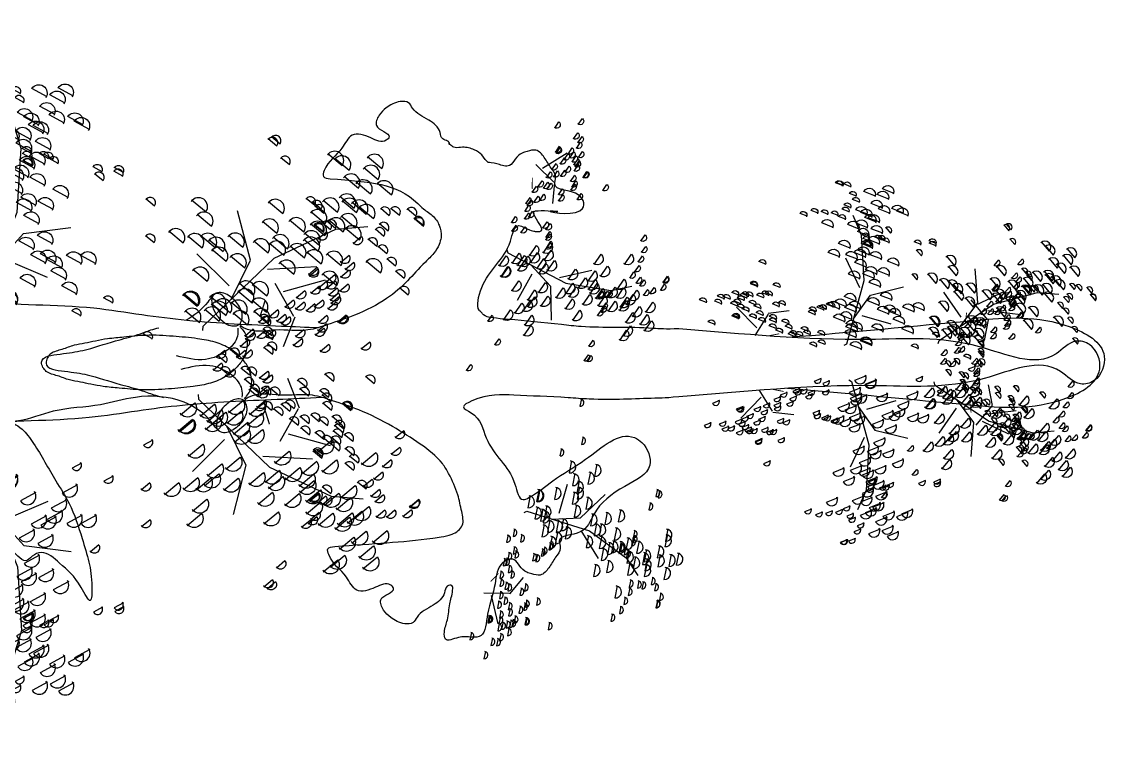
# Model space of a CAD drawing. Extents: x 652 to 897, y 187 to 370.
# Drawn here: x 839.03 to 847.56, y 233.75 to 239.52 of the extents above; entities that cross this region are included whole.
import ezdxf

# ---------------------------------------------------------------- set-up
doc = ezdxf.new("R2010")
doc.units = 0
doc.layers.get('0').update_dxf_attribs({"linetype": 'CONTINUOUS'})
doc.styles.get("Standard").update_dxf_attribs({"font": 'SimSun.ttf'})

# ---------------------------------------------------------------- blocks, each defined once
blk = doc.blocks.new('M_G79')
at = {"color": 3, "linetype": 'CONTINUOUS'}
for p, q in [((-1186, 4132), (-869, 4207)), ((-43, 4142), (148, 4187)), ((156, 4142), (346, 4187)), ((178, 4140), (368, 4185)), ((-1072, 3965), (-755, 4040)), ((-716, 3992), (-399, 4067)), ((-326, 3777), (-136, 3822)), ((-222, 3919), (-31, 3964)), ((-1641, 3610), (-1324, 3685)), ((-1503, 3661), (-1186, 3736)), ((-1157, 3600), (-840, 3675)), ((-946, 3709), (-629, 3784)), ((-125, 3600), (65, 3645)), ((-712, 3440), (-395, 3515)), ((-574, 3491), (-257, 3566)), ((-93, 3486), (97, 3531)), ((-922, 3332), (-605, 3407)), ((-922, 3332), (-605, 3407)), ((-835, 3322), (-518, 3397)), ((-28, 3281), (162, 3326)), ((178, 3346), (368, 3391)), ((441, 3339), (632, 3384)), ((705, 3331), (895, 3376)), ((979, 3213), (1169, 3258)), ((-2463, 3000), (-2272, 3045)), ((-1041, 3058), (-724, 3133)), ((-634, 3145), (-317, 3220)), ((-421, 3077), (-104, 3152)), ((257, 3024), (574, 3099)), ((-2470, 2935), (-2280, 2980)), ((-2075, 2913), (-1885, 2958)), ((-1245, 2843), (-1055, 2888)), ((-1129, 2896), (-939, 2941)), ((-1042, 2886), (-852, 2931)), ((-1007, 2768), (-690, 2843)), ((-742, 2809), (-552, 2854)), ((-711, 2894), (-520, 2939)), ((-702, 2932), (-385, 3007)), ((-845, 2640), (-528, 2715)), ((-800, 2683), (-610, 2728)), ((-778, 2681), (-588, 2726)), ((-777, 2456), (-460, 2531)), ((-259, 2552), (58, 2627)), ((-1590, 2282), (-1273, 2357)), ((-1116, 2383), (-799, 2458)), ((-697, 2381), (-380, 2456)), ((-486, 2291), (-169, 2366)), ((-24, 2284), (293, 2359)), ((-748, 2122), (-431, 2197)), ((-1379, 1994), (-1062, 2069)), ((-1050, 1979), (-733, 2054)), ((-997, 1863), (-680, 1938)), ((-1195, 1665), (-878, 1740)), ((-629, 1800), (-312, 1875)), ((1860, 1814), (2050, 1859)), ((-1537, 1372), (-1220, 1447)), ((-2413, 1227), (-2096, 1302)), ((-2156, 1154), (-1839, 1229)), ((-1227, 1183), (-910, 1258)), ((-607, 1202), (-290, 1277)), ((1402, 1270), (1592, 1315)), ((1990, 1205), (2181, 1250)), ((1993, 1227), (2183, 1272)), ((-1822, 985), (-1505, 1060)), ((-1682, 1057), (-1365, 1132)), ((-1513, 994), (-1195, 1069)), ((-760, 1021), (-443, 1096)), ((-661, 922), (-344, 997)), ((-385, 1023), (-68, 1098)), ((-218, 939), (99, 1014)), ((-86, 973), (104, 1018)), ((-43, 968), (148, 1013)), ((1574, 1031), (1764, 1076)), ((1661, 1021), (1851, 1066)), ((1785, 941), (1975, 986)), ((2070, 931), (2260, 976)), ((2179, 919), (2369, 964)), ((2443, 912), (2633, 957)), ((-1953, 801), (-1636, 876)), ((-573, 714), (-256, 789)), ((124, 883), (315, 928)), ((187, 854), (378, 899)), ((379, 789), (569, 834)), ((1199, 830), (1389, 875)), ((1347, 769), (1537, 814)), ((1959, 723), (2149, 768)), ((2218, 871), (2408, 916)), ((2276, 798), (2466, 843)), ((2649, 779), (2839, 824)), ((2801, 762), (2991, 807)), ((-2906, 603), (-2715, 648)), ((-2219, 588), (-1902, 663)), ((-1433, 523), (-1116, 598)), ((-750, 513), (-433, 588)), ((-407, 629), (-89, 704)), ((391, 699), (581, 744)), ((1819, 651), (2009, 696)), ((2114, 530), (2304, 575)), ((2252, 581), (2442, 626)), ((2353, 702), (2544, 747)), ((2433, 627), (2623, 672)), ((2852, 624), (3042, 669)), ((3246, 602), (3437, 647)), ((-886, 484), (-569, 559)), ((-760, 426), (-443, 501)), ((1037, 363), (1227, 408)), ((1366, 348), (1556, 393)), ((1376, 435), (1566, 480)), ((1734, 484), (1924, 529)), ((1898, 377), (2089, 422)), ((-3794, 150), (-3603, 195)), ((-2397, 215), (-2207, 260)), ((-1191, 121), (-874, 196)), ((-1188, 143), (-871, 218)), ((-755, 271), (-438, 346)), ((71, 206), (261, 251)), ((442, 164), (632, 209)), ((517, 244), (707, 289)), ((935, 242), (1125, 287)), ((1349, 196), (1539, 241)), ((1649, 317), (1839, 362)), ((2334, 329), (2524, 374)), ((2353, 305), (2544, 350)), ((-941, -17), (-624, 58)), ((23, -31), (213, 14)), ((633, 99), (823, 144)), ((788, 104), (978, 149)), ((826, 56), (1017, 101)), ((1163, 106), (1353, 151)), ((2944, 63), (3134, 108)), ((233, -121), (424, -76))]:
    blk.add_line(p, q, dxfattribs=at)
for points in [[(-474, 19), (-535, 70), (-743, 1769), (-503, 2932), (-208, 3406)], [(-656, 1561), (-179, 2279)], [(-615, 740), (-958, 1418), (-1781, 1752)], [(-1607, 740), (-823, 852)], [(1614, 559), (1079, 706)], [(1854, 135), (2456, 597)], [(1612, 537), (1876, -65)]]:
    blk.add_lwpolyline(points, dxfattribs=at)
at = {"color": 3, "linetype": 'CONTINUOUS', "const_width": 22.5}
blk.add_lwpolyline([(1251, 70), (1527, -27)], dxfattribs=at)
at = {"color": 3, "linetype": 'CONTINUOUS'}
for centre, radius in [((-1018, 4158), 157), ((-548, 4017), 157), ((58, 4157), 94.1), ((257, 4157), 94.1), ((279, 4155), 94.1), ((-904, 3991), 157), ((-121, 3935), 94.1), ((-1473, 3635), 157), ((-1335, 3686), 157), ((-778, 3734), 157), ((-225, 3792), 94.1), ((-989, 3625), 157), ((-543, 3466), 157), ((-405, 3517), 157), ((-24, 3615), 94.1), ((-754, 3357), 157), ((-754, 3357), 157), ((-667, 3347), 157), ((7, 3502), 94.1), ((279, 3361), 94.1), ((542, 3354), 94.1), ((806, 3347), 94.1), ((-872, 3083), 157), ((-466, 3171), 157), ((-253, 3103), 157), ((73, 3296), 94.1), ((1080, 3228), 94.1), ((-2369, 2950), 94.1), ((-2362, 3015), 94.1), ((-534, 2958), 157), ((425, 3050), 157), ((-1975, 2928), 94.1), ((-1144, 2858), 94.1), ((-1028, 2911), 94.1), ((-941, 2902), 94.1), ((-839, 2793), 157), ((-641, 2824), 94.1), ((-610, 2909), 94.1), ((-676, 2665), 157), ((-699, 2698), 94.1), ((-677, 2696), 94.1), ((-91, 2578), 157), ((-1422, 2307), 157), ((-947, 2408), 157), ((-609, 2481), 157), ((-529, 2406), 157), ((-318, 2317), 157), ((144, 2309), 157), ((-580, 2147), 157), ((-1211, 2019), 157), ((-882, 2004), 157), ((-829, 1888), 157), ((-461, 1825), 157), ((1961, 1830), 94.1), ((-1027, 1690), 157), ((-1369, 1397), 157), ((-2245, 1252), 157), ((-1988, 1179), 157), ((-1059, 1208), 157), ((-439, 1228), 157), ((1503, 1285), 94.1), ((2094, 1242), 94.1), ((-1654, 1010), 157), ((-1514, 1083), 157), ((-1344, 1020), 157), ((-592, 1046), 157), ((-217, 1049), 157), ((1675, 1046), 94.1), ((2091, 1220), 94.1), ((-1785, 826), 157), ((-492, 947), 157), ((-50, 964), 157), ((15, 988), 94.1), ((58, 983), 94.1), ((225, 898), 94.1), ((288, 869), 94.1), ((1762, 1036), 94.1), ((1886, 956), 94.1), ((2171, 947), 94.1), ((2280, 935), 94.1), ((2319, 886), 94.1), ((2544, 927), 94.1), ((-2051, 613), 157), ((-405, 739), 157), ((-238, 654), 157), ((479, 804), 94.1), ((492, 714), 94.1), ((1300, 845), 94.1), ((1448, 785), 94.1), ((1919, 666), 94.1), ((2060, 739), 94.1), ((2377, 814), 94.1), ((2454, 717), 94.1), ((2750, 794), 94.1), ((2902, 777), 94.1), ((-2805, 618), 94.1), ((-1264, 548), 157), ((-717, 509), 157), ((-592, 451), 157), ((-582, 538), 157), ((1835, 499), 94.1), ((2215, 545), 94.1), ((2353, 596), 94.1), ((2534, 642), 94.1), ((2953, 639), 94.1), ((3347, 618), 94.1), ((-587, 296), 157), ((1138, 378), 94.1), ((1467, 364), 94.1), ((1477, 451), 94.1), ((1750, 332), 94.1), ((1999, 393), 94.1), ((2435, 344), 94.1), ((2454, 320), 94.1), ((-3693, 165), 94.1), ((-2296, 231), 94.1), ((-1022, 146), 157), ((-1020, 168), 157), ((172, 221), 94.1), ((542, 180), 94.1), ((617, 260), 94.1), ((734, 114), 94.1), ((889, 119), 94.1), ((1036, 257), 94.1), ((1264, 122), 94.1), ((1450, 211), 94.1), ((-773, 8), 157), ((124, -16), 94.1), ((927, 71), 94.1), ((3045, 78), 94.1), ((334, -106), 94.1)]:
    blk.add_arc(centre, radius, 18.4422, 198.4146, dxfattribs=at)
at = {"width": 0.8, "flags": 9}
for tag in ['XSIZE', 'YSIZE']:
    blk.add_attdef(tag, (0, 0), '', height=0.5, dxfattribs=at)

msp = doc.modelspace()

# ---------------------------------------------------------------- linework, layer by layer
at = {"color": 253}
for points, knots in [([(844.1782, 237.111), (844.0744, 237.1058), (843.8324, 237.13), (843.536, 237.1118), (843.1669, 237.1541), (842.8644, 237.1844), (842.6546, 237.1985), (842.637, 237.237), (842.5916, 237.263), (842.6132, 237.4361), (842.752, 237.6212), (842.8597, 237.7459), (842.8895, 237.942), (843.0313, 237.8735), (843.0601, 237.8752), (843.1366, 237.8674), (843.062, 237.9655), (843.0243, 238.0469), (843.3439, 238.0195), (843.0243, 238.0469), (843.4858, 237.9741), (843.4086, 238.2061), (843.1767, 238.1919), (843.2278, 238.31), (843.1694, 238.3749), (843.1319, 238.4487), (843.0675, 238.5234), (842.9986, 238.5022), (842.9398, 238.4874), (842.8961, 238.4439), (842.8544, 238.368), (842.717, 238.4183), (842.679, 238.4012), (842.6441, 238.4709), (842.583, 238.5145), (842.4958, 238.5407), (842.4347, 238.5233), (842.3823, 238.5494), (842.3748, 238.5826), (842.3823, 238.5494), (842.3823, 238.5494), (842.3748, 238.5826), (842.3134, 238.5954), (842.3115, 238.6797), (842.2131, 238.7569), (842.1055, 238.8015), (842.0639, 238.8931), (841.9727, 238.8952), (841.8931, 238.8522), (841.8259, 238.7899), (841.7885, 238.695), (841.8603, 238.663), (841.9243, 238.6206), (841.8594, 238.5598), (841.7596, 238.6131), (841.6093, 238.6636), (841.5281, 238.4817), (841.4203, 238.4227), (841.3805, 238.2922), (841.7483, 238.2602), (841.9806, 238.2552), (842.179, 238.045), (842.2715, 237.9896), (842.3084, 237.9034), (842.3146, 237.8665), (842.3207, 237.8296), (842.2897, 237.7255), (842.1514, 237.5971), (842.0525, 237.4786), (841.8921, 237.3379), (841.662, 237.2189), (841.4478, 237.1513), (841.2445, 237.0804), (841.0184, 237.1202), (840.8406, 237.0714), (840.7334, 237.1404), (840.7699, 237.2017), (840.741, 237.2896), (840.6726, 237.367), (840.5545, 237.4186), (840.4663, 237.2798), (840.3817, 237.2121), (840.3185, 237.1794)], [20.095253, 20.095253, 20.095253, 20.095253, 20.233908, 20.787921, 20.947443, 21.399323, 21.726138, 21.805393, 21.880564, 22.110834, 22.324865, 22.536783, 22.674835, 22.722217, 22.950751, 23.258352, 23.677844, 23.747321, 23.933247, 24.191233, 24.518253, 24.692548, 24.870908, 24.926621, 25.006519, 25.105259, 25.192907, 25.260555, 25.302107, 25.374652, 25.441627, 25.532057, 25.708429, 25.953285, 26.129858, 26.306697, 26.410208, 26.465922, 26.56594, 26.692246, 26.80094, 26.838082, 26.875253, 26.929407, 27.061441, 27.219389, 27.271937, 27.336985, 27.45812, 27.538018, 27.622103, 27.697009, 27.756493, 27.789981, 27.910786, 28.059469, 28.188493, 28.413122, 28.45955, 28.516074, 29.288763, 29.353812, 29.44112, 29.547405, 29.65598, 29.789885, 29.972326, 30.06379, 30.294511, 30.55145, 30.845238, 31.065499, 31.227768, 31.481405, 31.732994, 31.766492, 31.803197, 31.910829, 32.019488, 32.122329, 32.228232, 32.445611, 32.445611, 32.445611, 32.445611]), ([(837.064, 237.9758), (837.8544, 237.5862), (838.1761, 237.4663), (838.7738, 237.2811), (839.4222, 237.3106), (839.9625, 237.221), (840.4522, 237.1596), (840.9145, 237.1391), (841.2586, 237.1242), (841.355, 237.1201)], [4.268503, 4.268503, 4.268503, 4.268503, 4.63308, 5.252101, 6.159497, 6.541122, 6.895591, 7.63911, 7.928534, 7.928534, 7.928534, 7.928534]), ([(844.1782, 236.5778), (844.0497, 236.5666), (843.8622, 236.5666), (843.6191, 236.5468), (843.2032, 236.5798), (842.9249, 236.5859), (842.6649, 236.6041), (842.4566, 236.4976), (842.6268, 236.4286), (842.6485, 236.2555), (842.7872, 236.0703), (842.8949, 235.9457), (842.9247, 235.7496), (843.0665, 235.8181), (843.2059, 235.9425), (843.4735, 236.084), (843.7319, 236.3309), (843.9248, 236.2004), (844.0025, 235.9977), (843.7159, 235.8681), (843.521, 235.7175), (843.4438, 235.4855), (843.2119, 235.4996), (843.2631, 235.3816), (843.2046, 235.3167), (843.1671, 235.2429), (843.1027, 235.1682), (843.0338, 235.1894), (842.975, 235.2042), (842.9313, 235.2477), (842.8897, 235.3235), (842.7522, 235.2733), (842.7454, 235.08), (842.6749, 234.9191), (842.6603, 234.6545), (842.4848, 234.7248), (842.3427, 234.6456), (842.338, 234.7553), (842.3729, 234.8352), (842.3785, 234.9553), (842.4044, 235.03), (842.4101, 235.109), (842.3486, 235.0962), (842.3467, 235.0119), (842.2483, 234.9347), (842.1407, 234.8901), (842.0991, 234.7984), (842.0079, 234.7964), (841.9283, 234.8393), (841.8611, 234.9017), (841.8237, 234.9965), (841.8955, 235.0286), (841.9595, 235.071), (841.8946, 235.1318), (841.7948, 235.0784), (841.6446, 235.028), (841.5633, 235.2099), (841.4555, 235.2688), (841.4157, 235.3994), (841.7835, 235.4313), (842.0158, 235.4363), (842.3239, 235.4819), (842.4075, 235.4953), (842.5034, 235.5644), (842.4735, 235.6908), (842.4478, 235.8255), (842.3915, 235.9522), (842.3042, 236.0968), (842.1468, 236.2166), (841.9273, 236.3537), (841.6972, 236.4726), (841.483, 236.5402), (841.2797, 236.6112), (841.0537, 236.5714), (840.8758, 236.6202), (840.7686, 236.5512), (840.8051, 236.4898), (840.7762, 236.402), (840.7079, 236.3245), (840.5897, 236.273), (840.4894, 236.4308), (840.2817, 236.575), (839.9491, 236.5989), (839.6145, 236.494), (839.3049, 236.4939), (839.0637, 236.3912), (838.9296, 236.3823), (838.9296, 236.3823), (839.0233, 236.3528), (839.1605, 236.1654), (839.2706, 235.9565), (839.4238, 235.7205), (839.4932, 235.5037), (839.5611, 235.2752), (839.5829, 235.1442), (839.5777, 234.924), (839.4627, 235.1632), (839.3605, 235.2421), (839.2123, 235.3805), (839.1139, 235.3377), (839.0599, 235.2727), (838.9867, 235.3419), (838.9234, 235.4087), (838.8143, 235.3987), (838.77, 235.3357), (838.6971, 235.3039), (838.5857, 235.3352), (838.5331, 235.4996), (838.4788, 235.7299), (838.2475, 235.961), (837.9128, 236.1682), (837.7248, 236.0454), (837.5803, 235.9154), (837.4067, 235.8215), (837.4067, 235.8215), (837.2622, 235.6915), (837.2622, 235.6915), (836.973, 235.4025), (836.9224, 235.193), (837.0236, 234.9402), (837.208, 234.7713), (837.3046, 234.7419), (837.3399, 234.6084), (837.2694, 234.5645), (837.1849, 234.3728), (836.9266, 234.408), (836.8327, 234.5488), (836.7031, 234.8059), (836.4687, 234.971), (836.3059, 234.8089), (836.1221, 234.758), (835.9978, 234.7181), (835.8282, 234.736), (835.8796, 234.9782), (836.57, 235.4744), (836.0725, 235.7496), (835.8059, 235.8828), (835.5572, 235.9005), (835.4439, 235.4549), (835.3052, 235.4295), (835.2561, 235.2645), (835.2068, 235.1211), (835.2651, 235.0108), (835.1953, 234.9213), (835.0753, 234.9428), (834.9568, 234.9084), (834.8543, 234.8684), (834.704, 234.8239), (834.7011, 234.9961), (834.7596, 235.0924), (834.7062, 235.2197), (834.539, 235.1913), (834.3491, 235.0652), (834.1581, 234.9835), (833.9249, 234.8086), (833.9866, 235.1401), (833.9283, 235.2839), (833.8733, 235.4218), (833.9394, 235.5556), (834.1649, 235.5633), (834.3776, 235.7626), (834.7289, 235.9108), (835.1831, 236.2768), (835.3639, 236.8436), (835.3186, 237.2197), (835.3041, 237.3022)], [20.130398, 20.130398, 20.130398, 20.130398, 20.233908, 20.787921, 20.947443, 21.399323, 21.726138, 21.805393, 21.880564, 22.110834, 22.324865, 22.536783, 22.674835, 22.722217, 22.950751, 23.258352, 23.677844, 23.747321, 23.933247, 24.191233, 24.518253, 24.692548, 24.870908, 24.926621, 25.006519, 25.105259, 25.192907, 25.260555, 25.302107, 25.374652, 25.441627, 25.532057, 25.708429, 25.953285, 26.129858, 26.306697, 26.410208, 26.465922, 26.56594, 26.692246, 26.80094, 26.838082, 26.875253, 26.929407, 27.061441, 27.219389, 27.271937, 27.336985, 27.45812, 27.538018, 27.622103, 27.697009, 27.756493, 27.789981, 27.910786, 28.059469, 28.188493, 28.413122, 28.45955, 28.516074, 29.288763, 29.353812, 29.44112, 29.547405, 29.65598, 29.789885, 29.972326, 30.06379, 30.294511, 30.55145, 30.845238, 31.065499, 31.227768, 31.481405, 31.732994, 31.766492, 31.803197, 31.910829, 32.019488, 32.122329, 32.228232, 32.504104, 32.887234, 33.166169, 33.552674, 33.843132, 33.936522, 33.998821, 34.209409, 34.366465, 34.707928, 34.912, 35.205491, 35.396506, 35.594409, 35.700286, 35.824883, 36.079914, 36.245317, 36.321943, 36.384271, 36.456826, 36.56192, 36.673433, 36.719883, 36.787531, 36.8998, 37.017263, 37.272241, 37.614879, 37.94924, 38.256689, 38.465007, 38.620101, 38.889681, 39.049536, 39.284632, 39.553912, 39.767682, 39.972807, 40.105774, 40.236103, 40.310966, 40.369734, 40.449652, 40.589351, 40.817886, 41.009437, 41.154868, 41.410523, 41.559495, 41.708468, 41.829259, 41.959589, 42.303279, 42.451847, 42.563698, 42.710617, 42.803544, 42.916592, 43.102354, 43.258019, 43.369445, 43.421992, 43.561383, 43.691811, 43.786576, 43.917004, 44.037716, 44.167062, 44.275756, 44.350675, 44.623778, 44.953647, 45.058796, 45.303566, 45.51794, 45.620503, 45.720965, 45.910494, 46.222836, 46.569758, 47.04938, 47.934036, 48.185096, 48.185096, 48.185096, 48.185096]), ([(845.0327, 237.0446), (845.5274, 237.0831), (846.269, 237.1583), (847.0974, 237.2293), (847.5707, 236.9687), (847.4754, 236.7026), (847.2935, 236.6553), (847.0705, 236.9211), (846.4584, 236.6218), (845.495, 236.7024), (844.6878, 236.6177), (844.1782, 236.5778)], [12.816891, 12.816891, 12.816891, 12.816891, 14.295794, 15.039783, 15.391453, 15.59804, 15.708089, 15.892319, 16.494562, 17.365957, 18.890713, 18.890713, 18.890713, 18.890713]), ([(845.0287, 236.6446), (845.5129, 236.6063), (846.2438, 236.5324), (847.0622, 236.4623), (847.5355, 236.7229), (847.4402, 236.989), (847.2583, 237.0363), (847.0353, 236.7705), (846.4232, 237.0698), (845.471, 236.9902), (844.6762, 237.0714), (844.1782, 237.111)], [12.848014, 12.848014, 12.848014, 12.848014, 14.295794, 15.039783, 15.391453, 15.59804, 15.708089, 15.892319, 16.494562, 17.365957, 18.855594, 18.855594, 18.855594, 18.855594]), ([(837.4531, 235.8089), (837.8191, 236.1054), (838.1409, 236.2252), (838.7386, 236.4105), (839.387, 236.3809), (839.9273, 236.4706), (840.417, 236.5319), (840.8998, 236.5534), (841.2642, 236.5691), (841.3811, 236.5742)], [4.268503, 4.268503, 4.268503, 4.268503, 4.63308, 5.252101, 6.159497, 6.541122, 6.895591, 7.63911, 7.989873, 7.989873, 7.989873, 7.989873])]:
    msp.add_open_spline(points, degree=3, knots=knots, dxfattribs=at)
at = {"color": 252}
for points in [[(840.7412, 237.1477), (840.7208, 237.1356), (840.6319, 237.148), (840.6043, 237.1682), (840.5609, 237.2132), (840.5265, 237.2869), (840.5206, 237.3327), (840.5265, 237.3656), (840.5425, 237.3826)], [(840.7377, 237.1275), (840.7569, 237.1078), (840.7825, 237.0681), (840.7946, 237.0261), (840.793, 236.9604), (840.7718, 236.889), (840.7186, 236.8139), (840.6275, 236.7376), (840.5096, 236.6858), (840.3724, 236.6583), (840.1802, 236.6393), (839.9669, 236.6321), (839.7944, 236.6462), (839.6677, 236.6594), (839.5719, 236.6764), (839.4894, 236.694), (839.4052, 236.7101), (839.3097, 236.7424), (839.2225, 236.7767), (839.1964, 236.8082), (839.1848, 236.8495), (839.3305, 236.9132), (839.5085, 236.9415), (839.7649, 237.0162), (839.9392, 237.0655), (840.0426, 237.1016), (840.1053, 237.1187)], [(840.7227, 237.1163), (840.7203, 237.0542), (840.6446, 236.9473), (840.4689, 236.8706), (840.2416, 236.8994)], [(840.773, 236.5641), (840.7921, 236.5838), (840.8177, 236.6235), (840.8298, 236.6655), (840.8282, 236.7312), (840.807, 236.8026), (840.7538, 236.8776), (840.6628, 236.954), (840.5448, 237.0058), (840.4076, 237.0333), (840.2154, 237.0523), (840.0022, 237.0594), (839.8296, 237.0454), (839.703, 237.0321), (839.6071, 237.0151), (839.5246, 236.9976), (839.4404, 236.9815), (839.3449, 236.9492), (839.2577, 236.9148), (839.2316, 236.8834), (839.22, 236.8421), (839.3657, 236.7784), (839.5437, 236.7501), (839.8001, 236.6754), (839.9744, 236.6261), (840.0778, 236.59), (840.1405, 236.5729)], [(840.7579, 236.5752), (840.7555, 236.6374), (840.6798, 236.7443), (840.5041, 236.8209), (840.2768, 236.7922)], [(840.7764, 236.5439), (840.756, 236.556), (840.6671, 236.5436), (840.6395, 236.5234), (840.5962, 236.4783), (840.5617, 236.4047), (840.5559, 236.3589), (840.5617, 236.3259), (840.5777, 236.309)]]:
    msp.add_spline(points, degree=3, dxfattribs=at)

# ---------------------------------------------------------------- block references
for p, xscale, yscale, zscale, rotation in [((838.4992, 237.3888), -0.0004200000001682323, 0.0004200000000764703, 0.00042, 344.8216302102955), ((840.5691, 236.9205), 0.0004500000001171589, 0.0004500000000859927, 0.0004500000000000001, 306.7802083630241), ((842.8762, 237.8635), -0.0003000000000877037, 0.0003000000000668024, 0.0003, 249.2727900550444), ((846.2702, 236.867), 0.0003000000000052244, 0.0003000000000668024, 0.0003, 296.6323288037424), ((845.333, 236.9964), -0.0003000000001325925, 0.0003000000000668024, 0.0003, 351.6303517518579), ((840.5339, 236.7711), -0.0004500000001171589, 0.0004500000000859927, 0.0004500000000000001, 233.2197916369759), ((846.235, 236.8246), -0.0003000000000052244, 0.0003000000000668024, 0.0003, 243.3676711962575), ((845.3682, 236.6952), 0.0003000000001367296, 0.0003000000000668024, 0.0003, 188.3696482535124), ((842.9019, 235.5448), 0.0003000000000459409, 0.0003000000000668024, 0.0003, 245.521004268274), ((838.5022, 235.8818), 0.0004200000001682323, 0.0004200000000764703, 0.00042, 195.1783697897045)]:
    msp.add_blockref('M_G79', p, dxfattribs=dict(xscale=xscale, yscale=yscale, zscale=zscale, rotation=rotation))

doc.saveas('drawing.dxf')
